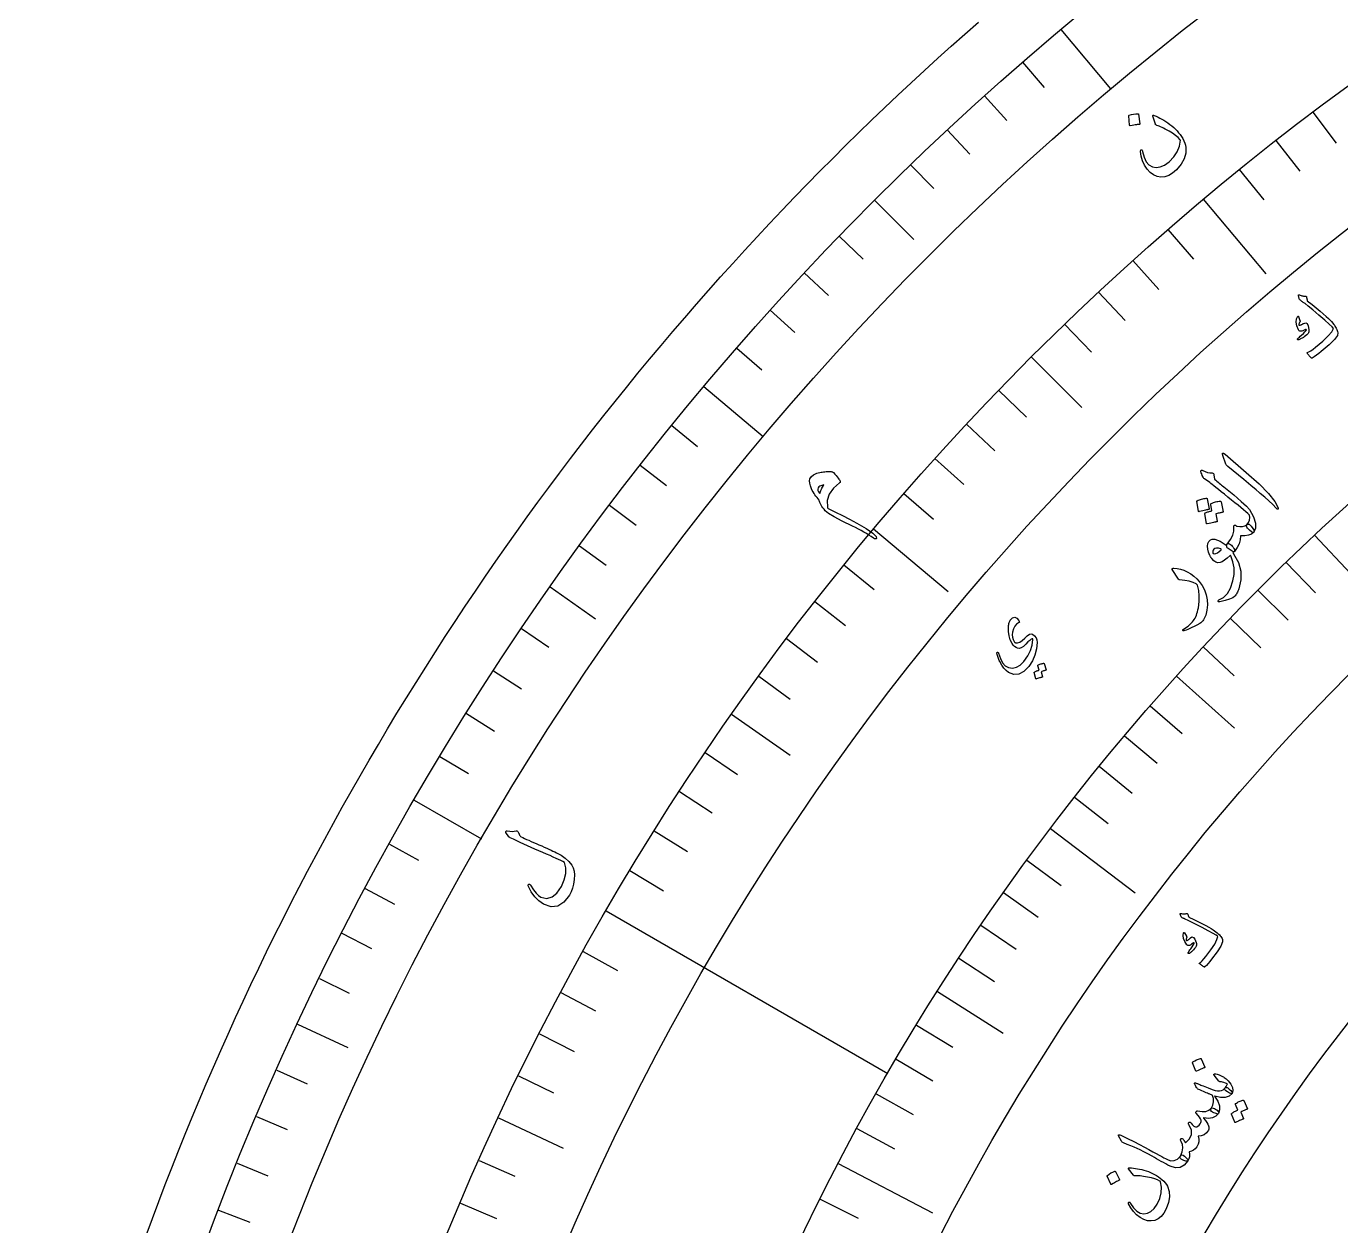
# Model space of a CAD drawing. Header units: millimetres. Extents: x -92 to 92, y -92 to 120.
# Drawn here: x -90.65 to -49.51, y 32 to 69.54 of the extents above; entities that cross this region are included whole.
import ezdxf

# ---------------------------------------------------------------- set-up
doc = ezdxf.new("R2010")
doc.units = ezdxf.units.MM
for name, color, linetype in [('CUT_OUTER', 1, 'Continuous'), ('ENGRAVE', 7, 'Continuous'), ('ENGRAVE_FINE', 8, 'Continuous'), ('TEXT', 5, 'Continuous')]:
    doc.layers.add(name, color=color, linetype=linetype)

msp = doc.modelspace()

# ---------------------------------------------------------------- linework, layer by layer
at = {"layer": 'CUT_OUTER'}
msp.add_lwpolyline([(-86.9, 31.6961), (-86.7039, 32.2287), (-86.5045, 32.7601), (-86.3018, 33.2903), (-86.0959, 33.8192), (-85.8868, 34.3468), (-85.6744, 34.8732), (-85.4589, 35.3982), (-85.24, 35.9219), (-85.018, 36.4443), (-84.7928, 36.9652), (-84.5644, 37.4848), (-84.3328, 38.003), (-84.098, 38.5197), (-83.8601, 39.035), (-83.619, 39.5488), (-83.3748, 40.0612), (-83.1274, 40.572), (-82.8769, 41.0813), (-82.6232, 41.589), (-82.3665, 42.0952), (-82.1067, 42.5998), (-81.8437, 43.1028), (-81.5777, 43.6042), (-81.3086, 44.1039), (-81.0365, 44.602), (-80.7613, 45.0984), (-80.483, 45.5931), (-80.2018, 46.0861), (-79.9175, 46.5773), (-79.6302, 47.0668), (-79.3399, 47.5545), (-79.0466, 48.0404), (-78.7504, 48.5245), (-78.4511, 49.0068), (-78.149, 49.4873), (-77.8438, 49.9659), (-77.5358, 50.4426), (-77.2248, 50.9174), (-76.9109, 51.3902), (-76.5942, 51.8612), (-76.2745, 52.3302), (-75.952, 52.7972), (-75.6266, 53.2623), (-75.2984, 53.7253), (-74.9673, 54.1863), (-74.6334, 54.6453), (-74.2967, 55.1022), (-73.9572, 55.557), (-73.6149, 56.0098), (-73.2699, 56.4604), (-72.922, 56.9089), (-72.5715, 57.3553), (-72.2182, 57.7995), (-71.8622, 58.2415), (-71.5035, 58.6814), (-71.1421, 59.119), (-70.778, 59.5544), (-70.4112, 59.9876), (-70.0418, 60.4185), (-69.6698, 60.8471), (-69.2951, 61.2735), (-68.9178, 61.6975), (-68.538, 62.1192), (-68.1555, 62.5386), (-67.7705, 62.9556), (-67.383, 63.3702), (-66.9929, 63.7825), (-66.6002, 64.1924), (-66.2051, 64.5998), (-65.8075, 65.0048), (-65.4074, 65.4074), (-65.0048, 65.8075), (-64.5998, 66.2051), (-64.1924, 66.6002), (-63.7825, 66.9929), (-63.3702, 67.383), (-62.9556, 67.7705), (-62.5386, 68.1555), (-62.1192, 68.538), (-61.6975, 68.9178), (-61.2735, 69.2951), (-60.8471, 69.6698)], dxfattribs=at)
at = {"layer": 'ENGRAVE'}
for points in [[(-58.2687, 69.4419), (-56.7079, 67.5819)], [(-64.0992, 64.0992), (-62.8728, 62.8728)], [(-53.8094, 64.1275), (-51.8472, 61.7891)], [(-59.1937, 59.1937), (-57.6108, 57.6108)], [(-69.4419, 58.2687), (-67.5819, 56.7079)], [(-64.1275, 53.8094), (-61.7891, 51.8472)], [(-50.3275, 53.6182), (-48.0485, 51.1902)], [(-74.2561, 51.9947), (-72.8354, 50.9999)], [(-54.6501, 49.2049), (-52.8353, 47.571)], [(-68.5733, 48.0155), (-66.7396, 46.7316)], [(-78.5052, 45.325), (-76.4024, 44.1109)], [(-58.5949, 44.4342), (-55.9416, 42.4221)], [(-72.4972, 41.8562), (-63.6853, 36.7687)], [(-62.132, 39.3368), (-60.0687, 38.0305)], [(-82.1568, 38.3103), (-80.5849, 37.5774)], [(-75.8693, 35.3784), (-73.8405, 34.4324)], [(-65.2336, 33.9462), (-62.2796, 32.409)]]:
    msp.add_lwpolyline(points, dxfattribs=at)
for radius in [90.65, 90.65, 88.2219, 83.7125, 83.7125, 80.1513, 73.5375, 73.5375, 69.6525, 62.4375, 62.4375]:
    msp.add_circle((0, 0), radius, dxfattribs=at)
at = {"layer": 'ENGRAVE_FINE'}
for points in [[(-59.4718, 68.4144), (-58.789, 67.6291)], [(-60.6567, 67.3661), (-59.9604, 66.5927)], [(-50.3794, 66.8558), (-49.6446, 65.8806)], [(-61.8232, 66.2972), (-61.1134, 65.5361)], [(-51.5386, 65.9664), (-50.7868, 65.0042)], [(-62.9708, 65.2082), (-62.2479, 64.4596)], [(-52.682, 65.0568), (-51.9136, 64.1079)], [(-65.2082, 62.9708), (-64.4596, 62.2479)], [(-54.9203, 63.1786), (-54.1193, 62.2571)], [(-56.0146, 62.2105), (-55.1976, 61.3031)], [(-66.2972, 61.8232), (-65.5361, 61.1134)], [(-57.0918, 61.2234), (-56.2591, 60.3305)], [(-67.3661, 60.6567), (-66.5927, 59.9604)], [(-58.1516, 60.2177), (-57.3034, 59.3394)], [(-68.4144, 59.4718), (-67.6291, 58.789)], [(-60.2177, 58.1516), (-59.3394, 57.3034)], [(-70.4483, 57.0479), (-69.6396, 56.393)], [(-61.2234, 57.0918), (-60.3305, 56.2591)], [(-62.2105, 56.0146), (-61.3031, 55.1976)], [(-71.4332, 55.8097), (-70.6132, 55.169)], [(-63.1786, 54.9203), (-62.2571, 54.1193)], [(-72.3963, 54.5545), (-71.5652, 53.9283)], [(-73.3374, 53.2827), (-72.4955, 52.6711)], [(-65.0568, 52.682), (-64.1079, 51.9136)], [(-51.2207, 52.7655), (-50.293, 51.8098)], [(-52.0999, 51.8976), (-51.1562, 50.9576)], [(-65.9664, 51.5386), (-65.0042, 50.7868)], [(-75.1523, 50.6908), (-74.2895, 50.1089)], [(-52.9647, 51.0148), (-52.0053, 50.0907)], [(-66.8558, 50.3794), (-65.8806, 49.6446)], [(-53.8148, 50.1171), (-52.8401, 49.2093)], [(-76.0255, 49.3715), (-75.1527, 48.8048)], [(-67.7248, 49.205), (-66.737, 48.4873)], [(-55.4703, 48.2784), (-54.4656, 47.404)], [(-76.8756, 48.0372), (-75.9931, 47.4857)], [(-56.2751, 47.3379), (-55.2558, 46.4804)], [(-77.7022, 46.6882), (-76.8102, 46.1522)], [(-69.4008, 46.8114), (-68.3886, 46.1287)], [(-57.0643, 46.3835), (-56.0307, 45.5433)], [(-70.2072, 45.5931), (-69.1832, 44.9281)], [(-57.8377, 45.4155), (-56.79, 44.5929)], [(-70.9922, 44.3609), (-69.9568, 43.7138)], [(-79.2843, 43.948), (-78.3741, 43.4435)], [(-59.3359, 43.4398), (-58.2611, 42.653)], [(-71.7556, 43.1151), (-70.709, 42.4863)], [(-80.0392, 42.5576), (-79.1204, 42.0691)], [(-60.0603, 42.4326), (-58.9724, 41.664)], [(-80.7697, 41.1542), (-79.8425, 40.6818)], [(-60.7679, 41.4129), (-59.6672, 40.6628)], [(-73.2166, 40.5846), (-72.1487, 39.9927)], [(-61.4585, 40.3808), (-60.3453, 39.6494)], [(-81.4757, 39.7383), (-80.5404, 39.2822)], [(-73.9138, 39.3006), (-72.8357, 38.7274)], [(-62.788, 38.281), (-61.6507, 37.5876)], [(-74.5884, 38.0047), (-73.5005, 37.4504)], [(-63.4263, 37.2138), (-62.2775, 36.5397)], [(-82.8129, 36.8707), (-81.8622, 36.4474)], [(-75.2403, 36.6971), (-74.1429, 36.1619)], [(-64.0468, 36.1354), (-62.8868, 35.4808)], [(-83.4438, 35.4198), (-82.4859, 35.0132)], [(-64.6493, 35.0461), (-63.4783, 34.4113)], [(-84.0492, 33.9581), (-83.0844, 33.5683)], [(-76.4752, 34.0489), (-75.3597, 33.5523)], [(-77.0578, 32.7091), (-75.9338, 32.232)], [(-65.7994, 32.836), (-64.6076, 32.2413)], [(-84.6291, 32.4861), (-83.6576, 32.1131)]]:
    msp.add_lwpolyline(points, dxfattribs=at)
at = {"layer": 'TEXT'}
for points in [[(-56.1438, 66.7352), (-56.1432, 66.7411), (-56.1403, 66.7469), (-56.135, 66.7524), (-56.1273, 66.7578), (-56.0598, 66.7801), (-55.9915, 66.7954), (-55.9224, 66.8038), (-55.8524, 66.8051), (-55.8441, 66.8034), (-55.838, 66.7997), (-55.8342, 66.7942), (-55.8327, 66.7867), (-55.7916, 66.4898), (-55.7922, 66.4814), (-55.7971, 66.4754), (-55.8063, 66.4718), (-55.8197, 66.4707), (-55.8312, 66.4697), (-55.8492, 66.4677), (-55.8735, 66.4647), (-55.9041, 66.4608), (-55.9415, 66.4556), (-55.9858, 66.4488), (-56.0372, 66.4405), (-56.0956, 66.4306), (-56.104, 66.43), (-56.1098, 66.4317), (-56.113, 66.4355), (-56.1137, 66.4415)], [(-55.3415, 66.7521), (-55.2837, 66.7267), (-55.2251, 66.6989), (-55.1654, 66.6685), (-55.1049, 66.6356), (-55.0435, 66.5997), (-54.9813, 66.56), (-54.9183, 66.5167), (-54.8545, 66.4697), (-54.793, 66.4212), (-54.7348, 66.3708), (-54.6799, 66.3184), (-54.6284, 66.2641), (-54.58, 66.2078), (-54.5347, 66.1492), (-54.4924, 66.0884), (-54.4531, 66.0253), (-54.4165, 65.9554), (-54.388, 65.8862), (-54.3677, 65.8179), (-54.3556, 65.7504), (-54.357, 65.5728), (-54.4063, 65.3969), (-54.5033, 65.2227), (-54.6481, 65.0499), (-54.7684, 64.9435), (-54.8897, 64.8692), (-55.0123, 64.8269), (-55.1362, 64.8167), (-55.2546, 64.8383), (-55.3652, 64.8872), (-55.4683, 64.9634), (-55.5637, 65.0671), (-55.6461, 65.1929), (-55.7084, 65.328), (-55.7506, 65.4727), (-55.7725, 65.6268), (-55.7722, 65.6468), (-55.7678, 65.6615), (-55.7595, 65.6707), (-55.7471, 65.6747), (-55.7319, 65.6739), (-55.72, 65.6648), (-55.7115, 65.6473), (-55.7064, 65.6215), (-55.6623, 65.4416), (-55.5968, 65.3013), (-55.5099, 65.2006), (-55.4018, 65.1392), (-55.2821, 65.1181), (-55.1553, 65.138), (-55.0214, 65.1987), (-54.8801, 65.3002), (-54.7328, 65.4507), (-54.6248, 65.6129), (-54.5562, 65.787), (-54.5268, 65.9732), (-54.5273, 65.9784), (-54.5299, 65.9847), (-54.5343, 65.9921), (-54.5408, 66.0006), (-54.5979, 66.0621), (-54.6737, 66.126), (-54.7683, 66.1922), (-54.8818, 66.2607), (-54.941, 66.2934), (-54.9968, 66.3232), (-55.0492, 66.3502), (-55.0981, 66.3743), (-55.1437, 66.3953), (-55.1858, 66.4128), (-55.2246, 66.4269), (-55.26, 66.4376), (-55.2777, 66.4437), (-55.2914, 66.4516), (-55.301, 66.4613), (-55.3067, 66.4726), (-55.3869, 66.7275), (-55.3888, 66.7446), (-55.3818, 66.7545), (-55.3661, 66.757), (-55.3415, 66.7521)], [(-50.799, 61.1345), (-50.7731, 61.124), (-50.7476, 61.1148), (-50.7226, 61.107), (-50.6978, 61.1005), (-50.6734, 61.0955), (-50.6491, 61.092), (-50.625, 61.0901), (-50.601, 61.0898), (-50.59, 61.0875), (-50.5817, 61.0811), (-50.5761, 61.0707), (-50.5732, 61.0561), (-50.5615, 60.9763), (-50.5599, 60.9679), (-50.5581, 60.9612), (-50.5561, 60.9561), (-50.554, 60.9527), (-50.4056, 60.8336), (-50.2727, 60.7251), (-50.155, 60.6273), (-50.0526, 60.54), (-49.9658, 60.4634), (-49.8945, 60.3976), (-49.8389, 60.3425), (-49.7989, 60.2981), (-49.7272, 60.2113), (-49.7061, 60.1825), (-49.6861, 60.1525), (-49.6674, 60.1213), (-49.6499, 60.0889), (-49.6338, 60.0552), (-49.6191, 60.0201), (-49.6059, 59.9837), (-49.594, 59.9458), (-49.6124, 59.8599), (-49.7056, 59.7346), (-49.8732, 59.5694), (-50.1149, 59.3638), (-50.1928, 59.3025), (-50.2665, 59.2476), (-50.3359, 59.1991), (-50.4012, 59.1572), (-50.4084, 59.1549), (-50.4151, 59.1551), (-50.4212, 59.1576), (-50.4268, 59.1625), (-50.4512, 59.188), (-50.4732, 59.2113), (-50.4928, 59.2325), (-50.5101, 59.2515), (-50.5252, 59.2687), (-50.5383, 59.2841), (-50.5493, 59.2979), (-50.5584, 59.31), (-50.5631, 59.3171), (-50.5639, 59.3226), (-50.5608, 59.3266), (-50.5537, 59.3291), (-50.5023, 59.3515), (-50.442, 59.3871), (-50.3727, 59.436), (-50.2942, 59.4981), (-50.0659, 59.6905), (-49.8958, 59.8513), (-49.7843, 59.9808), (-49.7315, 60.0796), (-49.7762, 60.1334), (-49.8682, 60.2222), (-50.0076, 60.346), (-50.1944, 60.5046), (-50.3832, 60.662), (-50.5267, 60.7805), (-50.6248, 60.86), (-50.6775, 60.9008), (-50.6924, 60.9116), (-50.7063, 60.9217), (-50.7192, 60.9311), (-50.7312, 60.9398), (-50.7421, 60.9477), (-50.7519, 60.9547), (-50.7606, 60.9608), (-50.7681, 60.9659), (-50.7835, 60.978), (-50.7956, 60.9916), (-50.8045, 61.0068), (-50.8101, 61.0236), (-50.8318, 61.1192), (-50.8328, 61.126), (-50.8322, 61.1315), (-50.8301, 61.1357), (-50.8266, 61.1384), (-50.8204, 61.1397), (-50.8137, 61.1394), (-50.8066, 61.1377), (-50.799, 61.1345)], [(-50.8519, 60.4674), (-50.8482, 60.4697), (-50.8442, 60.4708), (-50.8399, 60.4707), (-50.8353, 60.4693), (-50.8323, 60.4671), (-50.8296, 60.4643), (-50.8272, 60.461), (-50.825, 60.457), (-50.7839, 60.3324), (-50.7805, 60.3192), (-50.7791, 60.3079), (-50.7799, 60.2986), (-50.7827, 60.2914), (-50.7997, 60.2664), (-50.8117, 60.2422), (-50.8187, 60.2188), (-50.8207, 60.1962), (-50.8177, 60.1878), (-50.8087, 60.1838), (-50.7935, 60.1842), (-50.7722, 60.1891), (-50.7594, 60.194), (-50.7465, 60.1995), (-50.7334, 60.2054), (-50.7202, 60.2118), (-50.7067, 60.2189), (-50.6929, 60.2266), (-50.6787, 60.235), (-50.6641, 60.244), (-50.6035, 60.2633), (-50.5571, 60.2372), (-50.5248, 60.1659), (-50.5064, 60.0494), (-50.5063, 60.0103), (-50.51, 59.9766), (-50.5175, 59.9483), (-50.5287, 59.9255), (-50.5449, 59.9049), (-50.5706, 59.8804), (-50.6058, 59.852), (-50.6505, 59.8196), (-50.6737, 59.8035), (-50.6964, 59.789), (-50.7185, 59.7761), (-50.7401, 59.7648), (-50.7608, 59.7547), (-50.7805, 59.7455), (-50.799, 59.7373), (-50.8165, 59.73), (-50.8289, 59.7275), (-50.8395, 59.7277), (-50.8483, 59.7306), (-50.8551, 59.7363), (-50.8599, 59.7441), (-50.8608, 59.7518), (-50.8578, 59.7595), (-50.851, 59.767), (-50.8279, 59.7895), (-50.8013, 59.8145), (-50.7711, 59.8422), (-50.7375, 59.8723), (-50.6748, 59.9286), (-50.6278, 59.9749), (-50.5965, 60.0113), (-50.581, 60.0377), (-50.5799, 60.0422), (-50.5807, 60.0462), (-50.5833, 60.0498), (-50.5879, 60.0529), (-50.5915, 60.0542), (-50.5964, 60.0541), (-50.6023, 60.0526), (-50.6094, 60.0498), (-50.671, 60.0189), (-50.6976, 60.007), (-50.7226, 59.9994), (-50.7459, 59.9962), (-50.7677, 59.9973), (-50.7893, 60.002), (-50.807, 60.0107), (-50.821, 60.0234), (-50.8311, 60.04), (-50.8827, 60.1664), (-50.9034, 60.2798), (-50.8931, 60.3801), (-50.8519, 60.4674)], [(-53.191, 56.077), (-53.211, 56.1486), (-53.2066, 56.1845), (-53.1778, 56.1849), (-53.1247, 56.1496), (-52.4668, 55.5744), (-52.0647, 55.2196), (-51.7642, 54.9167), (-51.5648, 54.6662), (-51.4661, 54.4682), (-51.4626, 54.4476), (-51.4637, 54.4337), (-51.4694, 54.4266), (-51.4796, 54.4261), (-51.4912, 54.4295), (-51.5037, 54.4363), (-51.5171, 54.4465), (-51.5313, 54.4603), (-51.637, 54.572), (-51.7542, 54.6856), (-51.8831, 54.8011), (-52.0235, 54.9184), (-52.0595, 54.9497), (-52.1579, 55.0332), (-52.3188, 55.1688), (-52.5421, 55.3564), (-53.0422, 55.7678), (-53.0671, 55.7913), (-53.0875, 55.8154), (-53.1035, 55.84), (-53.1149, 55.8652)], [(-65.8289, 54.7061), (-65.8642, 54.7471), (-65.8983, 54.7892), (-65.9314, 54.8323), (-65.9633, 54.8764), (-65.9935, 54.9215), (-66.0215, 54.9678), (-66.0471, 55.0151), (-66.0705, 55.0636), (-66.107, 55.1584), (-66.1273, 55.242), (-66.1314, 55.3143), (-66.1192, 55.3754), (-66.0769, 55.4484), (-66.005, 55.5076), (-65.9038, 55.5529), (-65.7731, 55.5843), (-65.7345, 55.5906), (-65.6957, 55.5957), (-65.6568, 55.5996), (-65.6179, 55.6022), (-65.5787, 55.6039), (-65.5391, 55.6046), (-65.4992, 55.6045), (-65.459, 55.6035), (-65.4367, 55.6017), (-65.4175, 55.5968), (-65.4013, 55.5891), (-65.3882, 55.5785), (-65.3435, 55.5257), (-65.3039, 55.4784), (-65.2693, 55.4364), (-65.2397, 55.3997), (-65.2154, 55.3691), (-65.1969, 55.3449), (-65.1841, 55.3272), (-65.177, 55.316), (-65.1716, 55.2985), (-65.1725, 55.2826), (-65.1797, 55.2683), (-65.1933, 55.2555), (-65.3874, 55.082), (-65.5153, 54.8967), (-65.5768, 54.7001), (-65.5719, 54.4925), (-65.5661, 54.4733), (-65.5574, 54.4577), (-65.5457, 54.4456), (-65.5311, 54.437), (-65.3206, 54.338), (-65.1048, 54.2309), (-64.8837, 54.1158), (-64.6573, 53.9926), (-64.3599, 53.8183), (-64.1572, 53.679), (-64.049, 53.5753), (-64.0353, 53.5071), (-64.0498, 53.4962), (-64.071, 53.4956), (-64.0988, 53.5053), (-64.1332, 53.5253), (-64.2012, 53.5717), (-64.2735, 53.618), (-64.3503, 53.6642), (-64.4315, 53.7104), (-64.5166, 53.7566), (-64.6054, 53.8031), (-64.6977, 53.8499), (-64.7936, 53.8969), (-65.1155, 54.0544), (-65.3638, 54.1873), (-65.5384, 54.2957), (-65.6392, 54.38), (-65.6802, 54.4262), (-65.7161, 54.4712), (-65.7467, 54.5149), (-65.7722, 54.5572), (-65.793, 54.5978), (-65.8093, 54.6362), (-65.8213, 54.6722), (-65.8289, 54.7061)], [(-53.8161, 55.4279), (-53.8388, 55.4866), (-53.8571, 55.5328), (-53.871, 55.5667), (-53.8804, 55.5882), (-53.8856, 55.6026), (-53.8866, 55.6155), (-53.8836, 55.6268), (-53.8765, 55.6364), (-53.8653, 55.6442), (-53.8527, 55.6471), (-53.8386, 55.6453), (-53.8231, 55.6387), (-53.7484, 55.605), (-53.6748, 55.5808), (-53.6022, 55.566), (-53.5307, 55.5607), (-53.5092, 55.5577), (-53.493, 55.5464), (-53.4822, 55.527), (-53.4766, 55.4994), (-53.4575, 55.3649), (-53.4194, 55.3332), (-53.3819, 55.3022), (-53.345, 55.2717), (-53.3088, 55.242), (-53.2731, 55.2128), (-53.2381, 55.1843), (-53.2037, 55.1564), (-53.1699, 55.1292), (-52.8576, 54.8766), (-52.6198, 54.6731), (-52.4562, 54.5188), (-52.3667, 54.414), (-52.2417, 54.1878), (-52.1762, 53.9947), (-52.1703, 53.8346), (-52.224, 53.7073), (-52.2265, 53.7048), (-52.229, 53.7024), (-52.2315, 53.6999), (-52.2341, 53.6975), (-52.263, 53.6972), (-52.3045, 53.7206), (-52.3586, 53.7676), (-52.4253, 53.8384), (-52.448, 53.8664), (-52.4592, 53.8921), (-52.4587, 53.9154), (-52.4468, 53.9364), (-52.3949, 54.0118), (-52.364, 54.0872), (-52.3539, 54.1627), (-52.3648, 54.2383), (-52.4186, 54.2897), (-52.4812, 54.3467), (-52.5527, 54.4094), (-52.6331, 54.4777), (-52.7219, 54.5515), (-52.8186, 54.6306), (-52.9233, 54.7149), (-53.0359, 54.8044), (-53.1459, 54.8932), (-53.245, 54.9727), (-53.3333, 55.0428), (-53.4108, 55.1037), (-53.4772, 55.1556), (-53.532, 55.1989), (-53.5754, 55.2335), (-53.6072, 55.2595), (-53.7742, 55.3795), (-53.7889, 55.3931), (-53.8008, 55.4057), (-53.8098, 55.4173), (-53.8161, 55.4279)], [(-65.8129, 54.9185), (-65.803, 54.9504), (-65.7912, 54.983), (-65.7775, 55.0162), (-65.7619, 55.0499), (-65.7445, 55.0842), (-65.7256, 55.1187), (-65.705, 55.1535), (-65.6827, 55.1885), (-65.7537, 55.1725), (-65.8077, 55.1527), (-65.8448, 55.1289), (-65.8649, 55.1013), (-65.8757, 55.0574), (-65.8706, 55.0124), (-65.8497, 54.966), (-65.8129, 54.9185)], [(-54.0139, 54.6675), (-54.0138, 54.6739), (-54.0112, 54.6802), (-54.006, 54.6866), (-53.9984, 54.6929), (-53.9639, 54.7085), (-53.9292, 54.7224), (-53.8945, 54.7346), (-53.8596, 54.7449), (-53.8242, 54.7535), (-53.7881, 54.7604), (-53.7513, 54.7655), (-53.7137, 54.7688), (-53.7025, 54.7677), (-53.6941, 54.7643), (-53.6887, 54.7588), (-53.6861, 54.751), (-53.6201, 54.4375), (-53.6212, 54.4297), (-53.6266, 54.4237), (-53.6364, 54.4196), (-53.6507, 54.4174), (-53.6628, 54.4154), (-53.6817, 54.4118), (-53.7071, 54.4066), (-53.7393, 54.3998), (-53.7784, 54.3911), (-53.8248, 54.3802), (-53.8784, 54.367), (-53.9394, 54.3515), (-53.9483, 54.3503), (-53.9546, 54.3515), (-53.9583, 54.3553), (-53.9595, 54.3616)], [(-53.5777, 54.5788), (-53.5776, 54.5852), (-53.575, 54.5915), (-53.5698, 54.5978), (-53.5622, 54.604), (-53.5277, 54.6195), (-53.4932, 54.6331), (-53.4585, 54.645), (-53.4237, 54.6552), (-53.3884, 54.6636), (-53.3524, 54.6702), (-53.3156, 54.6751), (-53.2781, 54.6782), (-53.269, 54.6768), (-53.2618, 54.673), (-53.2565, 54.6666), (-53.2532, 54.6578), (-53.1876, 54.3447), (-53.1885, 54.3389), (-53.1934, 54.334), (-53.2025, 54.3301), (-53.2156, 54.3272), (-53.2243, 54.3255), (-53.238, 54.3227), (-53.2565, 54.3188), (-53.28, 54.3138), (-53.3082, 54.3076), (-53.3409, 54.3), (-53.3783, 54.291), (-53.4203, 54.2805), (-53.3697, 54.0511), (-53.3707, 54.0433), (-53.3761, 54.0373), (-53.3859, 54.0332), (-53.4001, 54.0311), (-53.4122, 54.0291), (-53.431, 54.0255), (-53.4564, 54.0204), (-53.4884, 54.0137), (-53.5273, 54.0051), (-53.5735, 53.9943), (-53.627, 53.9812), (-53.6877, 53.9659), (-53.6954, 53.9658), (-53.7009, 53.9678), (-53.7042, 53.972), (-53.7053, 53.9785), (-53.7608, 54.2837), (-53.7607, 54.29), (-53.7581, 54.2963), (-53.753, 54.3026), (-53.7454, 54.3089), (-53.7211, 54.32), (-53.6965, 54.3304), (-53.6716, 54.3401), (-53.6465, 54.3492), (-53.621, 54.3574), (-53.5952, 54.3643), (-53.5691, 54.3699), (-53.5427, 54.3743)], [(-52.4468, 53.9364), (-52.4203, 53.9494), (-52.3989, 53.9569), (-52.3826, 53.9588), (-52.3714, 53.9552), (-52.3584, 53.9455), (-52.3441, 53.9321), (-52.3287, 53.915), (-52.312, 53.894), (-52.2622, 53.8233), (-52.2309, 53.7687), (-52.2181, 53.73), (-52.224, 53.7073), (-52.3015, 53.6507), (-52.3979, 53.6133), (-52.5133, 53.5952), (-52.6476, 53.5961), (-52.6515, 53.4705), (-52.6843, 53.3469), (-52.7459, 53.2251), (-52.8362, 53.105), (-52.85, 53.0961), (-52.8662, 53.094), (-52.885, 53.0988), (-52.9063, 53.1105), (-53.0315, 53.1962), (-53.0455, 53.2058), (-53.0572, 53.2195), (-53.0668, 53.2372), (-53.0742, 53.259), (-53.0771, 53.2786), (-53.0761, 53.2972), (-53.0709, 53.3149), (-53.0616, 53.3316), (-52.9537, 53.4763), (-52.883, 53.6135), (-52.8496, 53.7436), (-52.8536, 53.8666), (-52.8554, 53.8823), (-52.8534, 53.8967), (-52.8476, 53.9098), (-52.8381, 53.9216), (-52.8267, 53.93), (-52.8154, 53.9327), (-52.8041, 53.9297), (-52.7929, 53.9211), (-52.7833, 53.9119), (-52.7743, 53.9046), (-52.7658, 53.8992), (-52.758, 53.8956), (-52.6653, 53.886), (-52.5826, 53.8896), (-52.5097, 53.9064), (-52.4468, 53.9364)], [(-52.8586, 53.0277), (-52.7104, 52.7627), (-52.6344, 52.4924), (-52.6303, 52.2168), (-52.6976, 51.9356), (-52.7111, 51.9003), (-52.7252, 51.8665), (-52.7402, 51.834), (-52.756, 51.8029), (-52.7725, 51.7735), (-52.7899, 51.7461), (-52.8081, 51.7208), (-52.827, 51.6974), (-52.887, 51.6516), (-52.9846, 51.6085), (-53.1198, 51.5678), (-53.2927, 51.5293), (-53.3138, 51.5276), (-53.33, 51.5303), (-53.3414, 51.5374), (-53.348, 51.5488), (-53.3492, 51.5616), (-53.3448, 51.5725), (-53.3348, 51.5816), (-53.3191, 51.5888), (-53.1755, 51.664), (-53.0552, 51.7879), (-52.9579, 51.9605), (-52.8833, 52.1823), (-52.8467, 52.3881), (-52.8452, 52.5876), (-52.8791, 52.781), (-52.9483, 52.9682), (-52.9533, 52.9723), (-52.9583, 52.9745), (-52.9633, 52.9748), (-52.9683, 52.9733), (-53.059, 52.8925), (-53.1419, 52.8294), (-53.217, 52.784), (-53.2844, 52.7563), (-53.3522, 52.7503), (-53.4184, 52.7698), (-53.483, 52.815), (-53.5459, 52.8858), (-53.5534, 52.896), (-53.5608, 52.9067), (-53.568, 52.9179), (-53.5751, 52.9295), (-53.5821, 52.9418), (-53.5894, 52.9549), (-53.5968, 52.9687), (-53.6043, 52.9833), (-53.6471, 53.0842), (-53.6713, 53.1793), (-53.6769, 53.2686), (-53.6638, 53.352), (-53.6336, 53.4208), (-53.5879, 53.4659), (-53.5268, 53.4875), (-53.4504, 53.4855), (-53.3633, 53.4634), (-53.2753, 53.4245), (-53.1865, 53.3689), (-53.0967, 53.2967), (-53.0919, 53.3017), (-53.0873, 53.3067), (-53.0831, 53.3116), (-53.0792, 53.3166), (-53.0753, 53.3216), (-53.071, 53.3266), (-53.0665, 53.3316), (-53.0616, 53.3366), (-53.0411, 53.3498), (-53.0172, 53.352), (-52.9898, 53.3433), (-52.959, 53.3235), (-52.9289, 53.298), (-52.9014, 53.2693), (-52.8764, 53.2376), (-52.8539, 53.2027), (-52.8367, 53.1694), (-52.8276, 53.1425), (-52.8266, 53.1219), (-52.8338, 53.1075), (-52.8811, 53.0603), (-52.8769, 53.0555), (-52.8717, 53.0484), (-52.8656, 53.0392), (-52.8586, 53.0277)], [(-53.2594, 53.1894), (-53.3317, 53.209), (-53.393, 53.2126), (-53.4432, 53.2002), (-53.4825, 53.1718), (-53.4973, 53.1462), (-53.5067, 53.1197), (-53.5108, 53.0922), (-53.5095, 53.0639), (-53.506, 53.0517), (-53.4981, 53.0426), (-53.4859, 53.0367), (-53.4693, 53.0339), (-53.4207, 53.0371), (-53.3679, 53.0591), (-53.3108, 53.0999), (-53.2493, 53.1593), (-53.2443, 53.1668), (-53.2443, 53.1743), (-53.2494, 53.1819), (-53.2594, 53.1894)], [(-54.7792, 52.5401), (-54.7825, 52.546), (-54.7845, 52.5513), (-54.7852, 52.556), (-54.7846, 52.5601), (-54.7783, 52.5679), (-54.7666, 52.5737), (-54.7496, 52.5774), (-54.7271, 52.579), (-54.6265, 52.5725), (-54.5235, 52.5512), (-54.4181, 52.515), (-54.3104, 52.464), (-54.2023, 52.4008), (-54.1035, 52.3305), (-54.014, 52.2532), (-53.9338, 52.1689), (-53.8455, 52.04), (-53.7755, 51.9009), (-53.7238, 51.7518), (-53.6904, 51.5926), (-53.6781, 51.4295), (-53.6926, 51.2707), (-53.734, 51.1163), (-53.8022, 50.9661), (-53.8244, 50.9295), (-53.8513, 50.8975), (-53.883, 50.87), (-53.9196, 50.8471), (-54.0106, 50.8005), (-54.0934, 50.7589), (-54.168, 50.7223), (-54.2344, 50.6908), (-54.2924, 50.6646), (-54.3419, 50.6439), (-54.383, 50.6286), (-54.4156, 50.6188), (-54.4236, 50.618), (-54.4305, 50.6184), (-54.4362, 50.6201), (-54.4407, 50.6231), (-54.4453, 50.6283), (-54.4487, 50.6341), (-54.4508, 50.6406), (-54.4518, 50.6477), (-54.4508, 50.6549), (-54.4474, 50.6616), (-54.4414, 50.6676), (-54.4329, 50.6732), (-54.3802, 50.7058), (-54.3314, 50.7385), (-54.2864, 50.7712), (-54.2453, 50.8039), (-54.2078, 50.8369), (-54.1736, 50.8706), (-54.1426, 50.905), (-54.115, 50.9401), (-54.0898, 50.9774), (-54.0662, 51.0184), (-54.0444, 51.063), (-54.0241, 51.1114), (-54.0057, 51.1636), (-53.9893, 51.2198), (-53.9748, 51.28), (-53.9622, 51.3443), (-53.9371, 51.5347), (-53.9338, 51.7159), (-53.9527, 51.8878), (-53.9939, 52.0505), (-53.9982, 52.0626), (-54.0057, 52.0741), (-54.0162, 52.0849), (-54.0299, 52.095), (-54.1273, 52.1374), (-54.2476, 52.1722), (-54.3906, 52.1992), (-54.5565, 52.2183), (-54.5656, 52.2209), (-54.5729, 52.2242), (-54.5784, 52.2281), (-54.5819, 52.2328)], [(-59.5898, 50.8712), (-59.6571, 50.8305), (-59.7119, 50.7677), (-59.7539, 50.6829), (-59.7833, 50.576), (-59.7905, 50.4986), (-59.7841, 50.4238), (-59.7642, 50.3516), (-59.7308, 50.282), (-59.7221, 50.2705), (-59.7111, 50.2609), (-59.6978, 50.253), (-59.6822, 50.247), (-59.6211, 50.2432), (-59.5535, 50.266), (-59.4791, 50.3153), (-59.398, 50.3911), (-59.3186, 50.4665), (-59.2513, 50.513), (-59.1961, 50.5306), (-59.153, 50.5193), (-59.0879, 50.4665), (-59.0417, 50.4055), (-59.0146, 50.3364), (-59.0064, 50.2592), (-59.0273, 50.0544), (-59.0782, 49.8611), (-59.1591, 49.6791), (-59.2702, 49.5082), (-59.4235, 49.3484), (-59.5807, 49.264), (-59.7423, 49.255), (-59.9084, 49.3217), (-59.9827, 49.3788), (-60.0527, 49.4538), (-60.1182, 49.5467), (-60.1793, 49.6577), (-60.1942, 49.6911), (-60.2079, 49.7241), (-60.2205, 49.7567), (-60.2319, 49.7889), (-60.2421, 49.821), (-60.2512, 49.853), (-60.2591, 49.8851), (-60.2659, 49.9171), (-60.2672, 49.9323), (-60.2642, 49.9426), (-60.2572, 49.948), (-60.246, 49.9484), (-60.2354, 49.945), (-60.2268, 49.9392), (-60.2202, 49.931), (-60.2156, 49.9203), (-60.1587, 49.7504), (-60.0884, 49.6198), (-60.0052, 49.5285), (-59.9091, 49.4762), (-59.7791, 49.4558), (-59.6549, 49.4806), (-59.5363, 49.5506), (-59.4231, 49.6657), (-59.3033, 49.8343), (-59.2163, 50.0038), (-59.162, 50.1745), (-59.1405, 50.3464), (-59.1409, 50.3582), (-59.1449, 50.366), (-59.1524, 50.3695), (-59.1635, 50.369), (-59.1947, 50.3553), (-59.2389, 50.3229), (-59.2959, 50.2717), (-59.3656, 50.2017), (-59.4397, 50.1332), (-59.5068, 50.0897), (-59.5669, 50.0713), (-59.6201, 50.078), (-59.6694, 50.1018), (-59.7143, 50.1347), (-59.755, 50.1767), (-59.7913, 50.2279), (-59.8497, 50.3439), (-59.8878, 50.4691), (-59.9058, 50.6036), (-59.9033, 50.7472), (-59.9006, 50.7837), (-59.8963, 50.8177), (-59.8903, 50.8491), (-59.8827, 50.8781), (-59.8736, 50.9045), (-59.8633, 50.9283), (-59.8518, 50.9497), (-59.839, 50.9684), (-59.7756, 51.0302), (-59.7114, 51.0463), (-59.6463, 51.0169), (-59.5806, 50.9421), (-59.5673, 50.9167), (-59.5644, 50.8964), (-59.5719, 50.8813), (-59.5898, 50.8712)], [(-58.9914, 49.5263), (-58.9918, 49.5303), (-58.9905, 49.5344), (-58.9877, 49.5387), (-58.9833, 49.5431), (-58.9624, 49.5547), (-58.9414, 49.5652), (-58.9201, 49.5747), (-58.8987, 49.583), (-58.8768, 49.5902), (-58.8544, 49.5963), (-58.8313, 49.6014), (-58.8077, 49.6054), (-58.8018, 49.6051), (-58.7969, 49.603), (-58.7931, 49.5993), (-58.7904, 49.5938), (-58.7267, 49.3984), (-58.7269, 49.3946), (-58.7297, 49.3913), (-58.7352, 49.3883), (-58.7433, 49.3858), (-58.7497, 49.3847), (-58.7594, 49.3823), (-58.7722, 49.3785), (-58.7882, 49.3734), (-58.8077, 49.3669), (-58.8307, 49.359), (-58.8574, 49.3496), (-58.8877, 49.3389), (-58.8388, 49.1861), (-58.8381, 49.1804), (-58.8406, 49.1758), (-58.8462, 49.1725), (-58.855, 49.1703), (-58.8626, 49.1683), (-58.8743, 49.1651), (-58.8901, 49.1605), (-58.9101, 49.1545), (-58.9343, 49.147), (-58.963, 49.1377), (-58.9962, 49.1265), (-59.0338, 49.1136), (-59.0387, 49.1131), (-59.0424, 49.1141), (-59.0448, 49.1167), (-59.0459, 49.1207), (-59.1038, 49.3132), (-59.1042, 49.3172), (-59.103, 49.3214), (-59.1001, 49.3256), (-59.0957, 49.3301), (-59.0788, 49.3406), (-59.0614, 49.3501), (-59.0436, 49.3585), (-59.0255, 49.3658), (-59.007, 49.3721), (-58.9883, 49.3775), (-58.9695, 49.382), (-58.9505, 49.3856)], [(-75.6373, 44.306), (-75.6431, 44.3163), (-75.6455, 44.3266), (-75.6446, 44.337), (-75.6402, 44.3473), (-75.633, 44.3559), (-75.6234, 44.3611), (-75.6114, 44.363), (-75.597, 44.3615), (-75.5148, 44.3501), (-75.4405, 44.3458), (-75.3742, 44.3485), (-75.3158, 44.3584), (-75.2961, 44.3598), (-75.2783, 44.353), (-75.2624, 44.338), (-75.2485, 44.3147), (-75.2428, 44.3018), (-75.2372, 44.2894), (-75.2318, 44.2776), (-75.2265, 44.2663), (-75.2216, 44.2558), (-75.2172, 44.246), (-75.2132, 44.2371), (-75.2098, 44.2289), (-75.2032, 44.2146), (-75.1931, 44.2013), (-75.1795, 44.1889), (-75.1625, 44.1774), (-75.1107, 44.1516), (-75.0537, 44.1243), (-74.9916, 44.0954), (-74.9243, 44.0649), (-74.852, 44.0327), (-74.7748, 43.9986), (-74.6927, 43.9625), (-74.6057, 43.9245), (-74.5181, 43.8877), (-74.4362, 43.8525), (-74.3599, 43.8189), (-74.2892, 43.7868), (-74.2238, 43.7565), (-74.1634, 43.7278), (-74.1081, 43.7009), (-74.0579, 43.6758), (-73.9126, 43.5952), (-73.784, 43.5036), (-73.672, 43.4011), (-73.5766, 43.2877), (-73.5302, 43.2048), (-73.5023, 43.1025), (-73.4929, 42.9809), (-73.5019, 42.84), (-73.5253, 42.6956), (-73.5576, 42.566), (-73.599, 42.4513), (-73.6495, 42.3515), (-73.8223, 42.1281), (-74.014, 42.0066), (-74.2253, 41.9871), (-74.4563, 42.07), (-74.606, 42.1713), (-74.7364, 42.2993), (-74.8473, 42.454), (-74.9385, 42.6356), (-74.9428, 42.6479), (-74.9436, 42.6588), (-74.9409, 42.6681), (-74.9348, 42.676), (-74.9261, 42.6831), (-74.9176, 42.6875), (-74.9093, 42.689), (-74.9011, 42.6877), (-74.8901, 42.6839), (-74.8807, 42.678), (-74.8729, 42.6702), (-74.8667, 42.6604), (-74.775, 42.5197), (-74.6905, 42.4108), (-74.6135, 42.3337), (-74.544, 42.2882), (-74.3612, 42.2484), (-74.1934, 42.2911), (-74.0405, 42.416), (-73.9019, 42.6232), (-73.8108, 42.8294), (-73.7639, 43.0226), (-73.7613, 43.203), (-73.8031, 43.3707), (-73.8548, 43.398), (-73.9158, 43.4287), (-73.9863, 43.4627), (-74.0663, 43.5001), (-74.1559, 43.5407), (-74.2555, 43.5845), (-74.3652, 43.6315), (-74.4848, 43.6816), (-74.6075, 43.7345), (-74.728, 43.787), (-74.8463, 43.8392), (-74.9624, 43.8911), (-75.0762, 43.9427), (-75.1876, 43.9944), (-75.2965, 44.046), (-75.4029, 44.0977), (-75.5079, 44.1433), (-75.5188, 44.1504), (-75.5283, 44.1582), (-75.5364, 44.1666), (-75.5431, 44.1758)], [(-54.5115, 41.7741), (-54.4865, 41.77), (-54.462, 41.767), (-54.4382, 41.7651), (-54.415, 41.7644), (-54.3923, 41.7649), (-54.3701, 41.7667), (-54.3483, 41.7699), (-54.3269, 41.7744), (-54.3168, 41.7746), (-54.3081, 41.7707), (-54.301, 41.7625), (-54.2955, 41.7502), (-54.2691, 41.6818), (-54.2659, 41.6747), (-54.263, 41.6691), (-54.2602, 41.665), (-54.2577, 41.6623), (-54.1021, 41.5867), (-53.9624, 41.5174), (-53.8384, 41.4543), (-53.73, 41.3976), (-53.6376, 41.3472), (-53.5612, 41.3032), (-53.5008, 41.2656), (-53.4564, 41.2343), (-53.3754, 41.1718), (-53.3508, 41.1505), (-53.3271, 41.1279), (-53.3042, 41.104), (-53.2822, 41.0788), (-53.2611, 41.0522), (-53.241, 41.0241), (-53.2219, 40.9944), (-53.2038, 40.9633), (-53.2028, 40.8834), (-53.2601, 40.7536), (-53.3753, 40.5734), (-53.548, 40.3424), (-53.6046, 40.2723), (-53.6588, 40.2088), (-53.7106, 40.1519), (-53.7599, 40.1015), (-53.7659, 40.0981), (-53.7719, 40.0968), (-53.7778, 40.0978), (-53.7837, 40.1011), (-53.8104, 40.1187), (-53.8347, 40.1349), (-53.8564, 40.1497), (-53.8755, 40.1631), (-53.8924, 40.1752), (-53.9071, 40.1863), (-53.9197, 40.1963), (-53.9302, 40.2051), (-53.9358, 40.2105), (-53.9376, 40.2152), (-53.9356, 40.2194), (-53.9298, 40.2231), (-53.8889, 40.2533), (-53.8426, 40.297), (-53.791, 40.3544), (-53.734, 40.4252), (-53.5705, 40.6419), (-53.4522, 40.8186), (-53.3795, 40.956), (-53.3526, 41.0541), (-53.4031, 41.0928), (-53.5025, 41.153), (-53.651, 41.2347), (-53.8486, 41.3377), (-54.0477, 41.4391), (-54.1988, 41.5152), (-54.3018, 41.5659), (-54.3568, 41.5914), (-54.3721, 41.598), (-54.3865, 41.6042), (-54.3998, 41.6099), (-54.4122, 41.6152), (-54.4235, 41.62), (-54.4336, 41.6242), (-54.4425, 41.6278), (-54.4502, 41.6308), (-54.4662, 41.6384), (-54.4797, 41.6481), (-54.4907, 41.6598), (-54.4991, 41.6736), (-54.5375, 41.7539), (-54.5398, 41.7598), (-54.5404, 41.7648), (-54.5394, 41.7689), (-54.5368, 41.772), (-54.5315, 41.7744), (-54.5256, 41.7755), (-54.5189, 41.7754), (-54.5115, 41.7741)], [(-54.4241, 41.1718), (-54.4212, 41.1747), (-54.4179, 41.1765), (-54.4141, 41.1772), (-54.4097, 41.1769), (-54.4067, 41.1756), (-54.4037, 41.1736), (-54.4008, 41.1711), (-54.3981, 41.1681), (-54.3365, 41.0659), (-54.3308, 41.0548), (-54.3274, 41.0451), (-54.3262, 41.0368), (-54.3272, 41.0298), (-54.3372, 41.0042), (-54.343, 40.9803), (-54.3444, 40.9581), (-54.3417, 40.9377), (-54.3374, 40.9309), (-54.3285, 40.9292), (-54.3151, 40.9326), (-54.2972, 40.9412), (-54.2869, 40.9481), (-54.2766, 40.9556), (-54.2662, 40.9635), (-54.2557, 40.9719), (-54.2452, 40.9808), (-54.2345, 40.9905), (-54.2236, 41.0008), (-54.2125, 41.0118), (-54.1627, 41.0411), (-54.1162, 41.0273), (-54.0732, 40.9706), (-54.0335, 40.8711), (-54.0255, 40.8364), (-54.0219, 40.8058), (-54.0228, 40.7792), (-54.0282, 40.7567), (-54.0384, 40.7352), (-54.0562, 40.7083), (-54.0817, 40.676), (-54.1148, 40.6382), (-54.1321, 40.6193), (-54.1493, 40.6019), (-54.1663, 40.5859), (-54.1831, 40.5715), (-54.1994, 40.5584), (-54.215, 40.5463), (-54.2298, 40.5353), (-54.2438, 40.5253), (-54.2543, 40.5205), (-54.2638, 40.5186), (-54.2721, 40.5194), (-54.2793, 40.523), (-54.2852, 40.529), (-54.2875, 40.5357), (-54.2864, 40.543), (-54.2819, 40.5511), (-54.2659, 40.5757), (-54.2474, 40.6033), (-54.2263, 40.6338), (-54.2026, 40.6674), (-54.1584, 40.73), (-54.126, 40.7805), (-54.1056, 40.8191), (-54.0972, 40.8456), (-54.0972, 40.8498), (-54.0987, 40.8532), (-54.1017, 40.8559), (-54.1064, 40.8578), (-54.1099, 40.8581), (-54.1141, 40.857), (-54.1191, 40.8545), (-54.1248, 40.8506), (-54.1732, 40.8108), (-54.1943, 40.7949), (-54.215, 40.7831), (-54.235, 40.7755), (-54.2546, 40.7721), (-54.2746, 40.7719), (-54.2921, 40.776), (-54.307, 40.7844), (-54.3194, 40.7971), (-54.3906, 40.8987), (-54.4318, 40.9951), (-54.443, 41.0861), (-54.4241, 41.1718)], [(-54.1419, 37.1026), (-54.1429, 37.1081), (-54.1417, 37.114), (-54.1383, 37.1204), (-54.1327, 37.1272), (-54.0774, 37.1642), (-54.0196, 37.195), (-53.9592, 37.2198), (-53.8964, 37.2384), (-53.8884, 37.2389), (-53.882, 37.2371), (-53.8772, 37.2331), (-53.874, 37.2267), (-53.7624, 36.969), (-53.7609, 36.9613), (-53.7638, 36.9546), (-53.7711, 36.9491), (-53.7829, 36.9448), (-53.7931, 36.941), (-53.8088, 36.9347), (-53.83, 36.926), (-53.8567, 36.9148), (-53.889, 36.9008), (-53.9274, 36.8836), (-53.9716, 36.8633), (-54.0218, 36.8398), (-54.0293, 36.8372), (-54.0349, 36.8372), (-54.0388, 36.8399), (-54.0409, 36.8451)], [(-53.4672, 36.7126), (-53.4784, 36.7292), (-53.4805, 36.7418), (-53.4733, 36.7504), (-53.457, 36.7552), (-53.4179, 36.7536), (-53.3696, 36.7427), (-53.3119, 36.7225), (-53.2449, 36.693), (-53.2114, 36.6765), (-53.1798, 36.6591), (-53.1503, 36.641), (-53.1226, 36.6221), (-53.0969, 36.6025), (-53.0728, 36.5825), (-53.0505, 36.5621), (-53.03, 36.5411), (-52.9447, 36.4344), (-52.8959, 36.3326), (-52.8835, 36.2357), (-52.9075, 36.1438), (-52.9228, 36.1328), (-52.9511, 36.1369), (-52.9924, 36.1559), (-53.0467, 36.1899), (-53.0982, 36.2281), (-53.1309, 36.2596), (-53.145, 36.2845), (-53.1403, 36.3028), (-53.1175, 36.3309), (-53.0957, 36.3639), (-53.0747, 36.4018), (-53.0547, 36.4445), (-53.1131, 36.469), (-53.1633, 36.4869), (-53.2052, 36.4981), (-53.2389, 36.5027), (-53.2659, 36.5052), (-53.2881, 36.5099), (-53.3053, 36.517), (-53.3176, 36.5264)], [(-53.9801, 36.2811), (-53.9912, 36.2895), (-54.0045, 36.3051), (-54.0201, 36.3279), (-54.0379, 36.358), (-54.0538, 36.388), (-54.0664, 36.4124), (-54.0757, 36.4312), (-54.0816, 36.4445), (-54.0815, 36.4621), (-54.0731, 36.4712), (-54.0562, 36.4717), (-54.0309, 36.4637), (-54.0145, 36.457), (-53.9948, 36.4493), (-53.9717, 36.4405), (-53.9454, 36.4307), (-53.9161, 36.4196), (-53.8843, 36.4071), (-53.85, 36.393), (-53.8131, 36.3775), (-53.6567, 36.3165), (-53.5301, 36.2703), (-53.4331, 36.2388), (-53.3658, 36.2222), (-53.2987, 36.2196), (-53.2388, 36.2321), (-53.186, 36.2599), (-53.1403, 36.3028), (-53.1275, 36.3153), (-53.1128, 36.3237), (-53.0962, 36.3279), (-53.0776, 36.3279), (-53.0563, 36.3237), (-53.0357, 36.3143), (-53.0157, 36.2997), (-52.9965, 36.28), (-52.9504, 36.2309), (-52.9201, 36.1919), (-52.9058, 36.1628), (-52.9075, 36.1438), (-52.9994, 36.0573), (-53.1195, 36.0146), (-53.268, 36.0157), (-53.4449, 36.0606), (-53.4515, 36.0616), (-53.4551, 36.0609), (-53.4554, 36.0586), (-53.4527, 36.0546), (-53.357, 35.8994), (-53.3049, 35.7579), (-53.2962, 35.6301), (-53.3311, 35.5157), (-53.3393, 35.5055), (-53.351, 35.5), (-53.3661, 35.4991), (-53.3848, 35.5029), (-53.4094, 35.5116), (-53.4397, 35.5236), (-53.4758, 35.5389), (-53.5177, 35.5577), (-53.5553, 35.5807), (-53.5758, 35.6075), (-53.5793, 35.6379), (-53.5658, 35.672), (-53.5121, 35.7803), (-53.4868, 35.8847), (-53.4898, 35.9852), (-53.5212, 36.0819), (-53.529, 36.0886), (-53.548, 36.0982), (-53.5784, 36.1106), (-53.62, 36.1259), (-53.6458, 36.1353), (-53.677, 36.1478), (-53.7139, 36.1632), (-53.7562, 36.1817), (-53.804, 36.2029), (-53.8573, 36.2265), (-53.916, 36.2526), (-53.9801, 36.2811)], [(-52.8042, 35.7999), (-52.8053, 35.8053), (-52.8042, 35.8111), (-52.8009, 35.8173), (-52.7955, 35.8239), (-52.7689, 35.8426), (-52.7418, 35.8598), (-52.7143, 35.8755), (-52.6863, 35.8898), (-52.6577, 35.9026), (-52.628, 35.9141), (-52.5975, 35.9241), (-52.5659, 35.9328), (-52.5578, 35.9332), (-52.551, 35.931), (-52.5453, 35.9265), (-52.5409, 35.9195), (-52.4274, 35.6632), (-52.4271, 35.6581), (-52.4304, 35.6532), (-52.4374, 35.6485), (-52.4481, 35.6439), (-52.4567, 35.6416), (-52.4694, 35.637), (-52.4863, 35.6301), (-52.5073, 35.6209), (-52.5327, 35.6094), (-52.5629, 35.5954), (-52.5977, 35.5791), (-52.6372, 35.5603), (-52.5493, 35.3601), (-52.5476, 35.3525), (-52.5503, 35.346), (-52.5574, 35.3406), (-52.569, 35.3364), (-52.579, 35.3327), (-52.5944, 35.3266), (-52.6152, 35.3182), (-52.6414, 35.3073), (-52.6731, 35.2937), (-52.7107, 35.277), (-52.7541, 35.2572), (-52.8032, 35.2344), (-52.8098, 35.233), (-52.8149, 35.2338), (-52.8185, 35.2369), (-52.8206, 35.2423), (-52.9267, 35.495), (-52.9278, 35.5003), (-52.9267, 35.5061), (-52.9235, 35.5124), (-52.9181, 35.519), (-52.8967, 35.5357), (-52.8744, 35.551), (-52.8515, 35.5649), (-52.8279, 35.5774), (-52.8038, 35.5885), (-52.7792, 35.5985), (-52.7543, 35.6072), (-52.729, 35.6148)], [(-54.5045, 34.6429), (-54.5136, 34.6603), (-54.5194, 34.6765), (-54.5217, 34.6914), (-54.5206, 34.7051), (-54.5163, 34.7167), (-54.5087, 34.7254), (-54.4979, 34.731), (-54.4839, 34.7337), (-54.4685, 34.732), (-54.4535, 34.7245), (-54.4389, 34.7113), (-54.4248, 34.6923), (-54.4187, 34.6811), (-54.4122, 34.6699), (-54.4052, 34.6586), (-54.3978, 34.6473), (-54.3903, 34.6357), (-54.3831, 34.6236), (-54.3763, 34.611), (-54.3697, 34.598), (-54.238, 34.721), (-54.1751, 34.8542), (-54.1809, 34.9981), (-54.2555, 35.1528), (-54.2646, 35.1701), (-54.2705, 35.1858), (-54.2732, 35.2), (-54.2728, 35.2125), (-54.2685, 35.2242), (-54.2613, 35.2331), (-54.2513, 35.2392), (-54.2384, 35.2425), (-54.2242, 35.242), (-54.2105, 35.2365), (-54.1971, 35.2262), (-54.1841, 35.211), (-54.1539, 35.1723), (-54.127, 35.1422), (-54.1033, 35.1207), (-54.0829, 35.108), (-54.0483, 35.0983), (-54.0127, 35.1024), (-53.9761, 35.1203), (-53.9385, 35.1518), (-53.9054, 35.1912), (-53.8839, 35.2298), (-53.8741, 35.2677), (-53.876, 35.3048), (-53.8916, 35.3463), (-53.923, 35.3973), (-53.9702, 35.4578), (-54.0332, 35.5277), (-54.0404, 35.5367), (-54.0429, 35.5472), (-54.0406, 35.5593), (-54.0335, 35.5729), (-54.0236, 35.5852), (-54.0127, 35.593), (-54.001, 35.5966), (-53.9884, 35.5958), (-53.8474, 35.5759), (-53.7297, 35.5823), (-53.6353, 35.6152), (-53.5641, 35.6746), (-53.5473, 35.6857), (-53.5246, 35.6886), (-53.4961, 35.6834), (-53.4617, 35.67), (-53.4262, 35.6531), (-53.3959, 35.6345), (-53.371, 35.6144), (-53.3514, 35.5927), (-53.3353, 35.5698), (-53.3263, 35.5498), (-53.3243, 35.5326), (-53.3294, 35.5183), (-53.4113, 35.4301), (-53.516, 35.3774), (-53.6436, 35.36), (-53.7942, 35.378), (-53.8019, 35.3791), (-53.8059, 35.3773), (-53.8062, 35.3726), (-53.8027, 35.365), (-53.7441, 35.292), (-53.698, 35.2291), (-53.6644, 35.1764), (-53.6434, 35.1338), (-53.6333, 35.0959), (-53.631, 35.0598), (-53.6363, 35.0255), (-53.6493, 34.993), (-53.7115, 34.9101), (-53.7855, 34.8511), (-53.8716, 34.8158), (-53.9696, 34.8044), (-53.9513, 34.7163), (-53.9519, 34.6322), (-53.9712, 34.5519), (-54.0094, 34.4754), (-54.0598, 34.4106), (-54.1173, 34.3628), (-54.1822, 34.3319), (-54.2542, 34.318), (-54.242, 34.2373), (-54.2435, 34.1633), (-54.259, 34.0957), (-54.2883, 34.0346), (-54.3135, 34.019), (-54.3579, 34.0223), (-54.4215, 34.0444), (-54.5042, 34.0854), (-54.5262, 34.103), (-54.5373, 34.1254), (-54.5377, 34.1525), (-54.5272, 34.1844), (-54.4712, 34.3154), (-54.4487, 34.4355), (-54.4598, 34.5446), (-54.5045, 34.6429)], [(-56.4575, 34.8179), (-56.4623, 34.8282), (-56.4645, 34.8364), (-56.4644, 34.8427), (-56.4617, 34.847), (-56.4542, 34.8513), (-56.4401, 34.8506), (-56.4195, 34.8449), (-56.3922, 34.8343), (-56.1793, 34.7338), (-55.9839, 34.6383), (-55.8061, 34.5479), (-55.6458, 34.4627), (-55.5101, 34.3876), (-55.3884, 34.3204), (-55.2807, 34.2612), (-55.1869, 34.2099), (-55.1072, 34.1664), (-55.0417, 34.1305), (-54.9903, 34.1022), (-54.9531, 34.0816), (-54.8303, 34.0381), (-54.7185, 34.0408), (-54.6175, 34.0895), (-54.5272, 34.1844), (-54.5003, 34.2096), (-54.4696, 34.2172), (-54.4351, 34.2073), (-54.3969, 34.1798), (-54.342, 34.1281), (-54.3056, 34.0867), (-54.2877, 34.0555), (-54.2883, 34.0346), (-54.4038, 33.8949), (-54.5346, 33.8202), (-54.681, 33.8106), (-54.8432, 33.8664), (-54.9144, 33.9033), (-54.9854, 33.9409), (-55.0563, 33.979), (-55.1271, 34.0177), (-55.1979, 34.0569), (-55.2687, 34.0963), (-55.3396, 34.136), (-55.4105, 34.1759), (-55.5457, 34.2524), (-55.669, 34.3186), (-55.7804, 34.3747), (-55.8799, 34.4206), (-55.977, 34.4622), (-56.0812, 34.5052), (-56.1925, 34.5498), (-56.311, 34.5959), (-56.3317, 34.6051), (-56.3489, 34.6164), (-56.3626, 34.6297), (-56.3727, 34.645)], [(-56.1129, 33.8184), (-56.0539, 33.8139), (-55.9933, 33.8074), (-55.9311, 33.799), (-55.8674, 33.7886), (-55.8019, 33.7758), (-55.7346, 33.76), (-55.6654, 33.7411), (-55.5944, 33.7193), (-55.5249, 33.6953), (-55.4579, 33.6686), (-55.3932, 33.6392), (-55.3308, 33.6071), (-55.2706, 33.5721), (-55.2124, 33.5342), (-55.1561, 33.4935), (-55.1019, 33.4498), (-55.0478, 33.3992), (-55.0013, 33.3468), (-54.9622, 33.2926), (-54.9307, 33.2367), (-54.8769, 33.0791), (-54.8659, 32.9085), (-54.8976, 32.7246), (-54.9718, 32.5272), (-55.0449, 32.396), (-55.1289, 32.2928), (-55.224, 32.2174), (-55.3303, 32.1699), (-55.4415, 32.1522), (-55.5546, 32.161), (-55.6695, 32.1962), (-55.7862, 32.258), (-55.8983, 32.3434), (-55.9957, 32.4435), (-56.0781, 32.5582), (-56.1455, 32.6876), (-56.1514, 32.7054), (-56.1522, 32.7198), (-56.1477, 32.7306), (-56.138, 32.7379), (-56.1243, 32.742), (-56.1109, 32.7376), (-56.098, 32.7248), (-56.0854, 32.7036), (-55.9904, 32.5583), (-55.8886, 32.4547), (-55.7803, 32.3928), (-55.6657, 32.3722), (-55.5533, 32.3909), (-55.4475, 32.4478), (-55.348, 32.5431), (-55.2548, 32.6765), (-55.1713, 32.8552), (-55.1262, 33.0319), (-55.1194, 33.2071), (-55.151, 33.3809), (-55.1531, 33.3854), (-55.1573, 33.3902), (-55.1635, 33.3954), (-55.1719, 33.4009), (-55.2414, 33.4377), (-55.3282, 33.4708), (-55.4324, 33.5001), (-55.554, 33.5256), (-55.6166, 33.5363), (-55.6752, 33.5454), (-55.7299, 33.5531), (-55.7807, 33.5593), (-55.8275, 33.5637), (-55.8702, 33.5661), (-55.9089, 33.5666), (-55.9435, 33.565), (-55.9612, 33.565), (-55.9757, 33.5677), (-55.9872, 33.5732), (-55.9957, 33.5816), (-56.1455, 33.7825), (-56.1525, 33.7971), (-56.1494, 33.8079), (-56.1362, 33.8151), (-56.1129, 33.8184)], [(-56.8185, 33.553), (-56.8198, 33.5584), (-56.819, 33.5644), (-56.816, 33.571), (-56.8108, 33.5782), (-56.758, 33.6191), (-56.7022, 33.6541), (-56.6435, 33.6831), (-56.5819, 33.7061), (-56.574, 33.7072), (-56.5675, 33.7059), (-56.5624, 33.7022), (-56.5588, 33.696), (-56.4305, 33.4457), (-56.4285, 33.4381), (-56.4309, 33.4312), (-56.4379, 33.4252), (-56.4494, 33.42), (-56.4594, 33.4155), (-56.4746, 33.4081), (-56.4952, 33.3979), (-56.5212, 33.3848), (-56.5526, 33.3685), (-56.5898, 33.3487), (-56.6327, 33.3252), (-56.6813, 33.2981), (-56.6886, 33.295), (-56.6943, 33.2947), (-56.6983, 33.297), (-56.7008, 33.3022)]]:
    msp.add_lwpolyline(points, close=True, dxfattribs=at)

doc.saveas('drawing.dxf')
